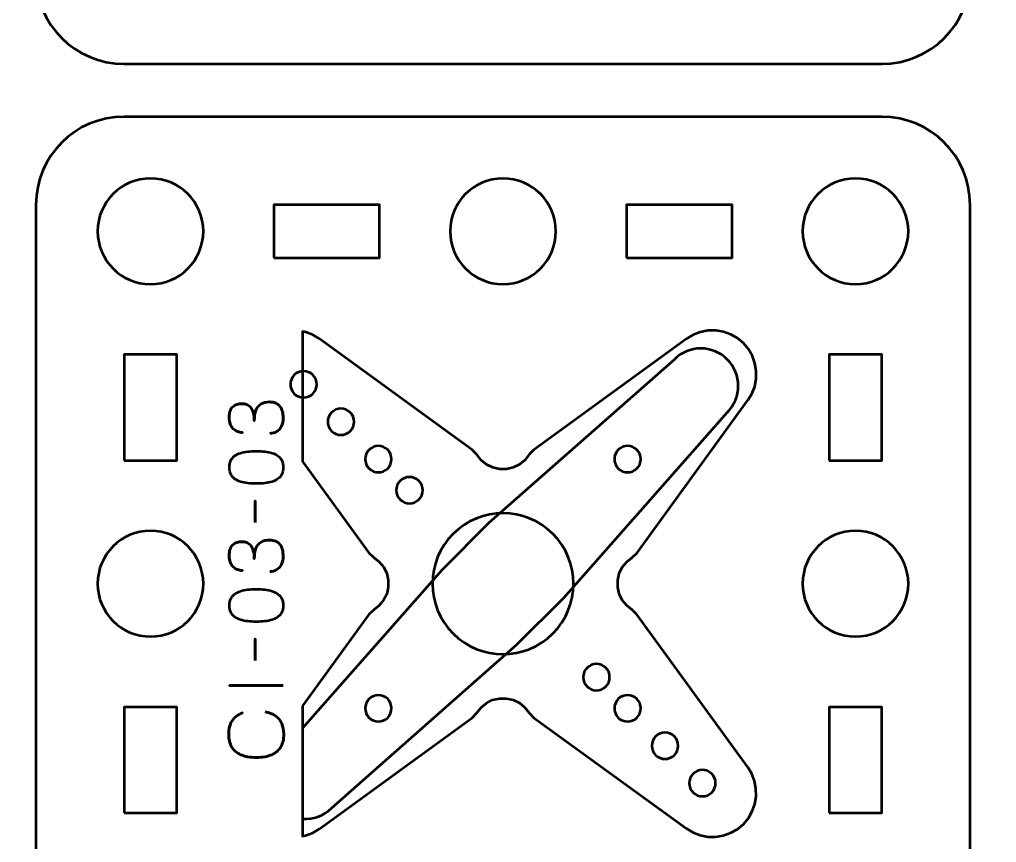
# Model space of a CAD drawing. Header units: centimetres. Extents: x -21 to 0, y -29.7 to 0.
# Drawn here: x -17.24 to -11.7, y -21.52 to -16.85 of the extents above; entities that cross this region are included whole.
import ezdxf

# ---------------------------------------------------------------- set-up
doc = ezdxf.new("R2010")
doc.units = ezdxf.units.CM
doc.header["$MEASUREMENT"] = 0
doc.layers.add('Layer 1', color=7, linetype='Continuous')

msp = doc.modelspace()

# ---------------------------------------------------------------- linework, layer by layer
at = {"layer": 'Layer 1', "color": 22, "lineweight": 53}
msp.add_open_spline([(-21.00001, -29.19995), (-21.00001, -29.19995), (-21.00001, -0.49992), (-21.00001, -0.49992), (-21.00001, -0.49992), (-21.00001, -0.22295), (-20.77692, 0.00004), (-20.49992, 0.00004), (-20.49992, 0.00004), (-20.49992, 0.00004), (-0.50006, 0.00004), (-0.50006, 0.00004), (-0.50006, 0.00004), (-0.22292, 0.00004), (0.00004, -0.22295), (0.00004, -0.49992), (0.00004, -0.49992), (0.00004, -0.49992), (0.00004, -29.19995), (0.00004, -29.19995), (0.00004, -29.19995), (0.00004, -29.47695), (-0.22292, -29.70004), (-0.50006, -29.70004), (-0.50006, -29.70004), (-0.50006, -29.70004), (-20.49992, -29.70004), (-20.49992, -29.70004), (-20.49992, -29.70004), (-20.77692, -29.70004), (-21.00001, -29.47695), (-21.00001, -29.19995)], degree=3, knots=[0, 0, 0, 0, 0.125, 0.125, 0.125, 0.125, 0.25, 0.25, 0.25, 0.25, 0.375, 0.375, 0.375, 0.375, 0.5, 0.5, 0.5, 0.5, 0.625, 0.625, 0.625, 0.625, 0.75, 0.75, 0.75, 0.75, 0.875, 0.875, 0.875, 0.875, 1, 1, 1, 1], dxfattribs=at)
at = {"layer": 'Layer 1', "color": 2, "lineweight": 53}
for points in [[(-17.15001, -16.59994), (-17.15001, -16.59994), (-17.15001, -12.30007), (-17.15001, -12.30007), (-17.15001, -12.30007), (-17.15001, -12.02293), (-16.92692, -11.79997), (-16.64992, -11.79997), (-16.64992, -11.79997), (-16.64992, -11.79997), (-12.35005, -11.79997), (-12.35005, -11.79997), (-12.35005, -11.79997), (-12.07291, -11.79997), (-11.84995, -12.02293), (-11.84995, -12.30007), (-11.84995, -12.30007), (-11.84995, -12.30007), (-11.84995, -16.59994), (-11.84995, -16.59994), (-11.84995, -16.59994), (-11.84995, -16.87694), (-12.07291, -17.10003), (-12.35005, -17.10003), (-12.35005, -17.10003), (-12.35005, -17.10003), (-16.64992, -17.10003), (-16.64992, -17.10003), (-16.64992, -17.10003), (-16.92692, -17.10003), (-17.15001, -16.87694), (-17.15001, -16.59994)], [(-17.15001, -22.19994), (-17.15001, -22.19994), (-17.15001, -17.90007), (-17.15001, -17.90007), (-17.15001, -17.90007), (-17.15001, -17.62293), (-16.92692, -17.39997), (-16.64992, -17.39997), (-16.64992, -17.39997), (-16.64992, -17.39997), (-12.35005, -17.39997), (-12.35005, -17.39997), (-12.35005, -17.39997), (-12.07291, -17.39997), (-11.84995, -17.62293), (-11.84995, -17.90007), (-11.84995, -17.90007), (-11.84995, -17.90007), (-11.84995, -22.19994), (-11.84995, -22.19994), (-11.84995, -22.19994), (-11.84995, -22.47694), (-12.07291, -22.70003), (-12.35005, -22.70003), (-12.35005, -22.70003), (-12.35005, -22.70003), (-16.64992, -22.70003), (-16.64992, -22.70003), (-16.64992, -22.70003), (-16.92692, -22.70003), (-17.15001, -22.47694), (-17.15001, -22.19994)]]:
    msp.add_open_spline(points, degree=3, knots=[0, 0, 0, 0, 0.125, 0.125, 0.125, 0.125, 0.25, 0.25, 0.25, 0.25, 0.375, 0.375, 0.375, 0.375, 0.5, 0.5, 0.5, 0.5, 0.625, 0.625, 0.625, 0.625, 0.75, 0.75, 0.75, 0.75, 0.875, 0.875, 0.875, 0.875, 1, 1, 1, 1], dxfattribs=at)
at = {"layer": 'Layer 1', "lineweight": 53}
for points in [[(-16.49998, -17.75), (-16.33421, -17.75), (-16.19998, -17.88433), (-16.19998, -18.05), (-16.19998, -18.05), (-16.19998, -18.21563), (-16.33421, -18.35), (-16.49998, -18.35), (-16.49998, -18.35), (-16.66565, -18.35), (-16.79999, -18.21563), (-16.79999, -18.05), (-16.79999, -18.05), (-16.79999, -17.88433), (-16.66565, -17.75), (-16.49998, -17.75)], [(-14.49991, -17.75), (-14.33428, -17.75), (-14.19991, -17.88433), (-14.19991, -18.05), (-14.19991, -18.05), (-14.19991, -18.21563), (-14.33428, -18.35), (-14.49991, -18.35), (-14.49991, -18.35), (-14.66568, -18.35), (-14.79991, -18.21563), (-14.79991, -18.05), (-14.79991, -18.05), (-14.79991, -17.88433), (-14.66568, -17.75), (-14.49991, -17.75)], [(-12.49998, -17.75), (-12.33431, -17.75), (-12.19998, -17.88433), (-12.19998, -18.05), (-12.19998, -18.05), (-12.19998, -18.21563), (-12.33431, -18.35), (-12.49998, -18.35), (-12.49998, -18.35), (-12.66561, -18.35), (-12.79998, -18.21563), (-12.79998, -18.05), (-12.79998, -18.05), (-12.79998, -17.88433), (-12.66561, -17.75), (-12.49998, -17.75)], [(-15.79997, -18.20007), (-15.79997, -18.20007), (-15.79997, -17.90007), (-15.79997, -17.90007), (-15.79997, -17.90007), (-15.79997, -17.90007), (-15.19996, -17.90007), (-15.19996, -17.90007), (-15.19996, -17.90007), (-15.19996, -17.90007), (-15.19996, -18.20007), (-15.19996, -18.20007), (-15.19996, -18.20007), (-15.19996, -18.20007), (-15.79997, -18.20007), (-15.79997, -18.20007)], [(-13.8, -18.20007), (-13.8, -18.20007), (-13.8, -17.90007), (-13.8, -17.90007), (-13.8, -17.90007), (-13.8, -17.90007), (-13.2, -17.90007), (-13.2, -17.90007), (-13.2, -17.90007), (-13.2, -17.90007), (-13.2, -18.20007), (-13.2, -18.20007), (-13.2, -18.20007), (-13.2, -18.20007), (-13.8, -18.20007), (-13.8, -18.20007)], [(-16.64992, -19.35002), (-16.64992, -19.35002), (-16.64992, -18.75002), (-16.64992, -18.75002), (-16.64992, -18.75002), (-16.64992, -18.75002), (-16.34991, -18.75002), (-16.34991, -18.75002), (-16.34991, -18.75002), (-16.34991, -18.75002), (-16.34991, -19.35002), (-16.34991, -19.35002), (-16.34991, -19.35002), (-16.34991, -19.35002), (-16.64992, -19.35002), (-16.64992, -19.35002)], [(-12.65005, -19.35002), (-12.65005, -19.35002), (-12.65005, -18.75002), (-12.65005, -18.75002), (-12.65005, -18.75002), (-12.65005, -18.75002), (-12.35005, -18.75002), (-12.35005, -18.75002), (-12.35005, -18.75002), (-12.35005, -18.75002), (-12.35005, -19.35002), (-12.35005, -19.35002), (-12.35005, -19.35002), (-12.35005, -19.35002), (-12.65005, -19.35002), (-12.65005, -19.35002)], [(-16.49998, -19.74993), (-16.33421, -19.74993), (-16.19998, -19.8843), (-16.19998, -20.04993), (-16.19998, -20.04993), (-16.19998, -20.2157), (-16.33421, -20.34993), (-16.49998, -20.34993), (-16.49998, -20.34993), (-16.66565, -20.34993), (-16.79999, -20.2157), (-16.79999, -20.04993), (-16.79999, -20.04993), (-16.79999, -19.8843), (-16.66565, -19.74993), (-16.49998, -19.74993)], [(-12.49998, -19.74993), (-12.33431, -19.74993), (-12.19998, -19.8843), (-12.19998, -20.04993), (-12.19998, -20.04993), (-12.19998, -20.2157), (-12.33431, -20.34993), (-12.49998, -20.34993), (-12.49998, -20.34993), (-12.66561, -20.34993), (-12.79998, -20.2157), (-12.79998, -20.04993), (-12.79998, -20.04993), (-12.79998, -19.8843), (-12.66561, -19.74993), (-12.49998, -19.74993)], [(-16.64992, -21.34999), (-16.64992, -21.34999), (-16.64992, -20.74998), (-16.64992, -20.74998), (-16.64992, -20.74998), (-16.64992, -20.74998), (-16.34991, -20.74998), (-16.34991, -20.74998), (-16.34991, -20.74998), (-16.34991, -20.74998), (-16.34991, -21.34999), (-16.34991, -21.34999), (-16.34991, -21.34999), (-16.34991, -21.34999), (-16.64992, -21.34999), (-16.64992, -21.34999)], [(-12.65005, -21.34999), (-12.65005, -21.34999), (-12.65005, -20.74998), (-12.65005, -20.74998), (-12.65005, -20.74998), (-12.65005, -20.74998), (-12.35005, -20.74998), (-12.35005, -20.74998), (-12.35005, -20.74998), (-12.35005, -20.74998), (-12.35005, -21.34999), (-12.35005, -21.34999), (-12.35005, -21.34999), (-12.35005, -21.34999), (-12.65005, -21.34999), (-12.65005, -21.34999)]]:
    msp.add_open_spline(points, degree=3, knots=[0, 0, 0, 0, 0.25, 0.25, 0.25, 0.25, 0.5, 0.5, 0.5, 0.5, 0.75, 0.75, 0.75, 0.75, 1, 1, 1, 1], dxfattribs=at)
at = {"layer": 'Layer 1', "color": 30, "lineweight": 53}
for points, knots in [([(-15.63747, -20.74367), (-15.63747, -20.74367), (-15.26061, -20.22531), (-15.26061, -20.22531), (-15.26061, -20.22531), (-15.26061, -20.22531), (-15.2326, -20.19844), (-15.2326, -20.19844), (-15.2326, -20.19844), (-15.2326, -20.19844), (-15.20179, -20.17434), (-15.20179, -20.17434), (-15.20179, -20.17434), (-15.20179, -20.17434), (-15.17715, -20.1441), (-15.17715, -20.1441), (-15.17715, -20.1441), (-15.17715, -20.1441), (-15.15978, -20.10882), (-15.15978, -20.10882), (-15.15978, -20.10882), (-15.15978, -20.10882), (-15.15082, -20.0696), (-15.15082, -20.0696), (-15.15082, -20.0696), (-15.15082, -20.0696), (-15.15084, -20.03039), (-15.15084, -20.03039), (-15.15084, -20.03039), (-15.15084, -20.03039), (-15.15979, -19.99231), (-15.15979, -19.99231), (-15.15979, -19.99231), (-15.15979, -19.99231), (-15.1766, -19.95645), (-15.1766, -19.95645), (-15.1766, -19.95645), (-15.1766, -19.95645), (-15.2018, -19.92565), (-15.2018, -19.92565), (-15.2018, -19.92565), (-15.2018, -19.92565), (-15.2326, -19.90158), (-15.2326, -19.90158), (-15.2326, -19.90158), (-15.2326, -19.90158), (-15.26117, -19.87525), (-15.26117, -19.87525), (-15.26117, -19.87525), (-15.26117, -19.87525), (-15.63747, -19.35674), (-15.63747, -19.35674), (-15.63747, -19.35674), (-15.63747, -19.35674), (-15.63747, -18.61897), (-15.63747, -18.61897), (-15.63747, -18.61897), (-15.63747, -18.61897), (-15.61908, -18.62227), (-15.61908, -18.62227), (-15.61908, -18.62227), (-15.61908, -18.62227), (-15.5782, -18.63738), (-15.5782, -18.63738), (-15.5782, -18.63738), (-15.5782, -18.63738), (-15.54066, -18.66036), (-15.54066, -18.66036), (-15.54066, -18.66036), (-15.54066, -18.66036), (-14.67529, -19.28937), (-14.67529, -19.28937), (-14.67529, -19.28937), (-14.67529, -19.28937), (-14.64839, -19.31737), (-14.64839, -19.31737), (-14.64839, -19.31737), (-14.64839, -19.31737), (-14.62432, -19.34817), (-14.62432, -19.34817), (-14.62432, -19.34817), (-14.62432, -19.34817), (-14.59352, -19.37337), (-14.59352, -19.37337), (-14.59352, -19.37337), (-14.59352, -19.37337), (-14.55766, -19.39018), (-14.55766, -19.39018), (-14.55766, -19.39018), (-14.55766, -19.39018), (-14.51959, -19.39914), (-14.51959, -19.39914), (-14.51959, -19.39914), (-14.51959, -19.39914), (-14.48036, -19.39915), (-14.48036, -19.39915), (-14.48036, -19.39915), (-14.48036, -19.39915), (-14.44171, -19.39075), (-14.44171, -19.39075), (-14.44171, -19.39075), (-14.44171, -19.39075), (-14.40642, -19.37338), (-14.40642, -19.37338), (-14.40642, -19.37338), (-14.40642, -19.37338), (-14.37563, -19.34818), (-14.37563, -19.34818), (-14.37563, -19.34818), (-14.37563, -19.34818), (-14.35154, -19.31737), (-14.35154, -19.31737), (-14.35154, -19.31737), (-14.35154, -19.31737), (-14.32466, -19.28937), (-14.32466, -19.28937), (-14.32466, -19.28937), (-14.32466, -19.28937), (-13.45928, -18.66036), (-13.45928, -18.66036), (-13.45928, -18.66036), (-13.45928, -18.66036), (-13.42176, -18.6374), (-13.42176, -18.6374), (-13.42176, -18.6374), (-13.42176, -18.6374), (-13.38032, -18.6217), (-13.38032, -18.6217), (-13.38032, -18.6217), (-13.38032, -18.6217), (-13.33662, -18.61388), (-13.33662, -18.61388), (-13.33662, -18.61388), (-13.33662, -18.61388), (-13.29238, -18.61331), (-13.29238, -18.61331), (-13.29238, -18.61331), (-13.29238, -18.61331), (-13.24924, -18.62059), (-13.24924, -18.62059), (-13.24924, -18.62059), (-13.24924, -18.62059), (-13.20779, -18.63516), (-13.20779, -18.63516), (-13.20779, -18.63516), (-13.20779, -18.63516), (-13.16915, -18.657), (-13.16915, -18.657), (-13.16915, -18.657), (-13.16915, -18.657), (-13.13555, -18.685), (-13.13555, -18.685), (-13.13555, -18.685), (-13.13555, -18.685), (-13.10698, -18.71917), (-13.10698, -18.71917), (-13.10698, -18.71917), (-13.10698, -18.71917), (-13.08512, -18.75783), (-13.08512, -18.75783), (-13.08512, -18.75783), (-13.08512, -18.75783), (-13.07056, -18.79927), (-13.07056, -18.79927), (-13.07056, -18.79927), (-13.07056, -18.79927), (-13.06329, -18.84241), (-13.06329, -18.84241), (-13.06329, -18.84241), (-13.06329, -18.84241), (-13.06385, -18.88665), (-13.06385, -18.88665), (-13.06385, -18.88665), (-13.06385, -18.88665), (-13.07168, -18.93034), (-13.07168, -18.93034), (-13.07168, -18.93034), (-13.07168, -18.93034), (-13.08736, -18.97179), (-13.08736, -18.97179), (-13.08736, -18.97179), (-13.08736, -18.97179), (-13.11033, -19.00931), (-13.11033, -19.00931), (-13.11033, -19.00931), (-13.11033, -19.00931), (-13.73934, -19.87469), (-13.73934, -19.87469), (-13.73934, -19.87469), (-13.73934, -19.87469), (-13.76734, -19.90157), (-13.76734, -19.90157), (-13.76734, -19.90157), (-13.76734, -19.90157), (-13.79816, -19.92566), (-13.79816, -19.92566), (-13.79816, -19.92566), (-13.79816, -19.92566), (-13.82334, -19.95646), (-13.82334, -19.95646), (-13.82334, -19.95646), (-13.82334, -19.95646), (-13.84072, -19.99175), (-13.84072, -19.99175), (-13.84072, -19.99175), (-13.84072, -19.99175), (-13.84912, -20.0304), (-13.84912, -20.0304), (-13.84912, -20.0304), (-13.84912, -20.0304), (-13.84912, -20.06962), (-13.84912, -20.06962), (-13.84912, -20.06962), (-13.84912, -20.06962), (-13.84014, -20.10769), (-13.84014, -20.10769), (-13.84014, -20.10769), (-13.84014, -20.10769), (-13.82335, -20.14354), (-13.82335, -20.14354), (-13.82335, -20.14354), (-13.82335, -20.14354), (-13.79814, -20.17434), (-13.79814, -20.17434), (-13.79814, -20.17434), (-13.79814, -20.17434), (-13.76734, -20.19843), (-13.76734, -20.19843), (-13.76734, -20.19843), (-13.76734, -20.19843), (-13.7399, -20.22475), (-13.7399, -20.22475), (-13.7399, -20.22475), (-13.7399, -20.22475), (-13.11034, -21.09068), (-13.11034, -21.09068), (-13.11034, -21.09068), (-13.11034, -21.09068), (-13.08737, -21.12822), (-13.08737, -21.12822), (-13.08737, -21.12822), (-13.08737, -21.12822), (-13.07225, -21.16911), (-13.07225, -21.16911), (-13.07225, -21.16911), (-13.07225, -21.16911), (-13.06441, -21.21279), (-13.06441, -21.21279), (-13.06441, -21.21279), (-13.06441, -21.21279), (-13.06384, -21.25704), (-13.06384, -21.25704), (-13.06384, -21.25704), (-13.06384, -21.25704), (-13.07112, -21.30017), (-13.07112, -21.30017), (-13.07112, -21.30017), (-13.07112, -21.30017), (-13.0857, -21.34162), (-13.0857, -21.34162), (-13.0857, -21.34162), (-13.0857, -21.34162), (-13.10753, -21.38027), (-13.10753, -21.38027), (-13.10753, -21.38027), (-13.10753, -21.38027), (-13.13609, -21.41444), (-13.13609, -21.41444), (-13.13609, -21.41444), (-13.13609, -21.41444), (-13.16971, -21.44244), (-13.16971, -21.44244), (-13.16971, -21.44244), (-13.16971, -21.44244), (-13.20836, -21.46428), (-13.20836, -21.46428), (-13.20836, -21.46428), (-13.20836, -21.46428), (-13.2498, -21.47885), (-13.2498, -21.47885), (-13.2498, -21.47885), (-13.2498, -21.47885), (-13.29349, -21.48669), (-13.29349, -21.48669), (-13.29349, -21.48669), (-13.29349, -21.48669), (-13.33774, -21.48612), (-13.33774, -21.48612), (-13.33774, -21.48612), (-13.33774, -21.48612), (-13.38086, -21.47773), (-13.38086, -21.47773), (-13.38086, -21.47773), (-13.38086, -21.47773), (-13.42176, -21.4626), (-13.42176, -21.4626), (-13.42176, -21.4626), (-13.42176, -21.4626), (-13.45929, -21.43963), (-13.45929, -21.43963), (-13.45929, -21.43963), (-13.45929, -21.43963), (-14.32578, -20.81063), (-14.32578, -20.81063), (-14.32578, -20.81063), (-14.32578, -20.81063), (-14.35154, -20.78263), (-14.35154, -20.78263), (-14.35154, -20.78263), (-14.35154, -20.78263), (-14.37562, -20.75182), (-14.37562, -20.75182), (-14.37562, -20.75182), (-14.37562, -20.75182), (-14.40643, -20.72662), (-14.40643, -20.72662), (-14.40643, -20.72662), (-14.40643, -20.72662), (-14.44227, -20.70982), (-14.44227, -20.70982), (-14.44227, -20.70982), (-14.44227, -20.70982), (-14.48036, -20.70086), (-14.48036, -20.70086), (-14.48036, -20.70086), (-14.48036, -20.70086), (-14.51957, -20.70085), (-14.51957, -20.70085), (-14.51957, -20.70085), (-14.51957, -20.70085), (-14.55878, -20.70982), (-14.55878, -20.70982), (-14.55878, -20.70982), (-14.55878, -20.70982), (-14.59407, -20.72718), (-14.59407, -20.72718), (-14.59407, -20.72718), (-14.59407, -20.72718), (-14.62432, -20.75182), (-14.62432, -20.75182), (-14.62432, -20.75182), (-14.62432, -20.75182), (-14.6484, -20.78263), (-14.6484, -20.78263), (-14.6484, -20.78263), (-14.6484, -20.78263), (-14.67529, -20.81063), (-14.67529, -20.81063), (-14.67529, -20.81063), (-14.67529, -20.81063), (-15.54123, -21.44021), (-15.54123, -21.44021), (-15.54123, -21.44021), (-15.54123, -21.44021), (-15.57875, -21.46317), (-15.57875, -21.46317), (-15.57875, -21.46317), (-15.57875, -21.46317), (-15.6202, -21.47886), (-15.6202, -21.47886), (-15.6202, -21.47886), (-15.6202, -21.47886), (-15.63747, -21.48195), (-15.63747, -21.48195), (-15.63747, -21.48195), (-15.63747, -21.48195), (-15.63747, -20.74367), (-15.63747, -20.74367)], [0, 0, 0, 0, 0.0108696, 0.0108696, 0.0108696, 0.0108696, 0.0217391, 0.0217391, 0.0217391, 0.0217391, 0.0326087, 0.0326087, 0.0326087, 0.0326087, 0.0434783, 0.0434783, 0.0434783, 0.0434783, 0.0543478, 0.0543478, 0.0543478, 0.0543478, 0.0652174, 0.0652174, 0.0652174, 0.0652174, 0.076087, 0.076087, 0.076087, 0.076087, 0.0869565, 0.0869565, 0.0869565, 0.0869565, 0.0978261, 0.0978261, 0.0978261, 0.0978261, 0.1086957, 0.1086957, 0.1086957, 0.1086957, 0.1195652, 0.1195652, 0.1195652, 0.1195652, 0.1304348, 0.1304348, 0.1304348, 0.1304348, 0.1413043, 0.1413043, 0.1413043, 0.1413043, 0.1521739, 0.1521739, 0.1521739, 0.1521739, 0.1630435, 0.1630435, 0.1630435, 0.1630435, 0.173913, 0.173913, 0.173913, 0.173913, 0.1847826, 0.1847826, 0.1847826, 0.1847826, 0.1956522, 0.1956522, 0.1956522, 0.1956522, 0.2065217, 0.2065217, 0.2065217, 0.2065217, 0.2173913, 0.2173913, 0.2173913, 0.2173913, 0.2282609, 0.2282609, 0.2282609, 0.2282609, 0.2391304, 0.2391304, 0.2391304, 0.2391304, 0.25, 0.25, 0.25, 0.25, 0.2608696, 0.2608696, 0.2608696, 0.2608696, 0.2717391, 0.2717391, 0.2717391, 0.2717391, 0.2826087, 0.2826087, 0.2826087, 0.2826087, 0.2934783, 0.2934783, 0.2934783, 0.2934783, 0.3043478, 0.3043478, 0.3043478, 0.3043478, 0.3152174, 0.3152174, 0.3152174, 0.3152174, 0.326087, 0.326087, 0.326087, 0.326087, 0.3369565, 0.3369565, 0.3369565, 0.3369565, 0.3478261, 0.3478261, 0.3478261, 0.3478261, 0.3586957, 0.3586957, 0.3586957, 0.3586957, 0.3695652, 0.3695652, 0.3695652, 0.3695652, 0.3804348, 0.3804348, 0.3804348, 0.3804348, 0.3913043, 0.3913043, 0.3913043, 0.3913043, 0.4021739, 0.4021739, 0.4021739, 0.4021739, 0.4130435, 0.4130435, 0.4130435, 0.4130435, 0.423913, 0.423913, 0.423913, 0.423913, 0.4347826, 0.4347826, 0.4347826, 0.4347826, 0.4456522, 0.4456522, 0.4456522, 0.4456522, 0.4565217, 0.4565217, 0.4565217, 0.4565217, 0.4673913, 0.4673913, 0.4673913, 0.4673913, 0.4782609, 0.4782609, 0.4782609, 0.4782609, 0.4891304, 0.4891304, 0.4891304, 0.4891304, 0.5, 0.5, 0.5, 0.5, 0.5108696, 0.5108696, 0.5108696, 0.5108696, 0.5217391, 0.5217391, 0.5217391, 0.5217391, 0.5326087, 0.5326087, 0.5326087, 0.5326087, 0.5434783, 0.5434783, 0.5434783, 0.5434783, 0.5543478, 0.5543478, 0.5543478, 0.5543478, 0.5652174, 0.5652174, 0.5652174, 0.5652174, 0.576087, 0.576087, 0.576087, 0.576087, 0.5869565, 0.5869565, 0.5869565, 0.5869565, 0.5978261, 0.5978261, 0.5978261, 0.5978261, 0.6086957, 0.6086957, 0.6086957, 0.6086957, 0.6195652, 0.6195652, 0.6195652, 0.6195652, 0.6304348, 0.6304348, 0.6304348, 0.6304348, 0.6413043, 0.6413043, 0.6413043, 0.6413043, 0.6521739, 0.6521739, 0.6521739, 0.6521739, 0.6630435, 0.6630435, 0.6630435, 0.6630435, 0.673913, 0.673913, 0.673913, 0.673913, 0.6847826, 0.6847826, 0.6847826, 0.6847826, 0.6956522, 0.6956522, 0.6956522, 0.6956522, 0.7065217, 0.7065217, 0.7065217, 0.7065217, 0.7173913, 0.7173913, 0.7173913, 0.7173913, 0.7282609, 0.7282609, 0.7282609, 0.7282609, 0.7391304, 0.7391304, 0.7391304, 0.7391304, 0.75, 0.75, 0.75, 0.75, 0.7608696, 0.7608696, 0.7608696, 0.7608696, 0.7717391, 0.7717391, 0.7717391, 0.7717391, 0.7826087, 0.7826087, 0.7826087, 0.7826087, 0.7934783, 0.7934783, 0.7934783, 0.7934783, 0.8043478, 0.8043478, 0.8043478, 0.8043478, 0.8152174, 0.8152174, 0.8152174, 0.8152174, 0.826087, 0.826087, 0.826087, 0.826087, 0.8369565, 0.8369565, 0.8369565, 0.8369565, 0.8478261, 0.8478261, 0.8478261, 0.8478261, 0.8586957, 0.8586957, 0.8586957, 0.8586957, 0.8695652, 0.8695652, 0.8695652, 0.8695652, 0.8804348, 0.8804348, 0.8804348, 0.8804348, 0.8913043, 0.8913043, 0.8913043, 0.8913043, 0.9021739, 0.9021739, 0.9021739, 0.9021739, 0.9130435, 0.9130435, 0.9130435, 0.9130435, 0.923913, 0.923913, 0.923913, 0.923913, 0.9347826, 0.9347826, 0.9347826, 0.9347826, 0.9456522, 0.9456522, 0.9456522, 0.9456522, 0.9565217, 0.9565217, 0.9565217, 0.9565217, 0.9673913, 0.9673913, 0.9673913, 0.9673913, 0.9782609, 0.9782609, 0.9782609, 0.9782609, 0.9891304, 0.9891304, 0.9891304, 0.9891304, 1, 1, 1, 1]), ([(-14.15527, -20.12955), (-14.15527, -20.12955), (-14.42043, -20.39471), (-14.42043, -20.39471), (-14.42043, -20.39471), (-14.42043, -20.39471), (-15.47225, -21.32279), (-15.47225, -21.32279), (-15.47225, -21.32279), (-15.51742, -21.36796), (-15.57816, -21.38847), (-15.63747, -21.38433), (-15.63747, -21.38433), (-15.63747, -21.38433), (-15.63747, -20.86893), (-15.63747, -20.86893), (-15.63747, -20.86893), (-15.63747, -20.86893), (-14.84469, -19.97045), (-14.84469, -19.97045), (-14.84469, -19.97045), (-14.84469, -19.97045), (-14.57953, -19.70529), (-14.57953, -19.70529), (-14.57953, -19.70529), (-14.57953, -19.70529), (-13.52771, -18.77721), (-13.52771, -18.77721), (-13.52771, -18.77721), (-13.44495, -18.69445), (-13.30995, -18.69445), (-13.22719, -18.77721), (-13.22719, -18.77721), (-13.14443, -18.85997), (-13.14443, -18.99497), (-13.22719, -19.07773), (-13.22719, -19.07773), (-13.22719, -19.07773), (-14.15527, -20.12955), (-14.15527, -20.12955)], [0, 0, 0, 0, 0.1, 0.1, 0.1, 0.1, 0.2, 0.2, 0.2, 0.2, 0.3, 0.3, 0.3, 0.3, 0.4, 0.4, 0.4, 0.4, 0.5, 0.5, 0.5, 0.5, 0.6, 0.6, 0.6, 0.6, 0.7, 0.7, 0.7, 0.7, 0.8, 0.8, 0.8, 0.8, 0.9, 0.9, 0.9, 0.9, 1, 1, 1, 1]), ([(-15.82378, -19.19724), (-15.80854, -19.19717), (-15.79528, -19.19364), (-15.78378, -19.18666), (-15.78378, -19.18666), (-15.77235, -19.17967), (-15.76339, -19.16972), (-15.75697, -19.15674), (-15.75697, -19.15674), (-15.75055, -19.14376), (-15.7473, -19.12817), (-15.74716, -19.11003), (-15.74716, -19.11003), (-15.74716, -19.09642), (-15.74857, -19.08407), (-15.75153, -19.07285), (-15.75153, -19.07285), (-15.7545, -19.0617), (-15.75908, -19.05211), (-15.76536, -19.04399), (-15.76536, -19.04399), (-15.77164, -19.03588), (-15.77976, -19.02967), (-15.78963, -19.02523), (-15.78963, -19.02523), (-15.79958, -19.02085), (-15.81151, -19.01867), (-15.82548, -19.0186), (-15.82548, -19.0186), (-15.8441, -19.01852), (-15.85984, -19.02233), (-15.87261, -19.02988), (-15.87261, -19.02988), (-15.88538, -19.03743), (-15.89497, -19.04915), (-15.90153, -19.06488), (-15.90153, -19.06488), (-15.9081, -19.08061), (-15.91141, -19.10079), (-15.91141, -19.12527), (-15.91141, -19.12527), (-15.91134, -19.107), (-15.91303, -19.09169), (-15.91649, -19.0792), (-15.91649, -19.0792), (-15.91995, -19.06678), (-15.92482, -19.05684), (-15.93117, -19.04936), (-15.93117, -19.04936), (-15.93745, -19.04188), (-15.94493, -19.03645), (-15.95353, -19.0332), (-15.95353, -19.0332), (-15.96207, -19.02988), (-15.97145, -19.02826), (-15.98168, -19.02833), (-15.98168, -19.02833), (-15.99192, -19.02826), (-16.00137, -19.02967), (-16.01012, -19.03249), (-16.01012, -19.03249), (-16.01887, -19.03525), (-16.02656, -19.03976), (-16.03312, -19.0459), (-16.03312, -19.0459), (-16.03968, -19.05204), (-16.04483, -19.06015), (-16.0485, -19.0701), (-16.0485, -19.0701), (-16.05217, -19.08012), (-16.054, -19.09233), (-16.05407, -19.10665), (-16.05407, -19.10665), (-16.054, -19.1209), (-16.05189, -19.13339), (-16.04779, -19.14397), (-16.04779, -19.14397), (-16.0437, -19.15463), (-16.03813, -19.16337), (-16.031, -19.17043), (-16.031, -19.17043), (-16.02388, -19.17741), (-16.01576, -19.18264), (-16.00659, -19.18609), (-16.00659, -19.18609), (-15.99742, -19.18962), (-15.98768, -19.19131), (-15.97745, -19.19131), (-15.97745, -19.19131), (-15.98768, -19.19131), (-15.99742, -19.18962), (-16.00659, -19.18609), (-16.00659, -19.18609), (-16.01576, -19.18264), (-16.02388, -19.17741), (-16.031, -19.17043), (-16.031, -19.17043), (-16.03813, -19.16337), (-16.0437, -19.15463), (-16.04779, -19.14397), (-16.04779, -19.14397), (-16.05189, -19.13339), (-16.054, -19.1209), (-16.05407, -19.10665), (-16.05407, -19.10665), (-16.054, -19.09233), (-16.05217, -19.08012), (-16.0485, -19.0701), (-16.0485, -19.0701), (-16.04483, -19.06015), (-16.03968, -19.05204), (-16.03312, -19.0459), (-16.03312, -19.0459), (-16.02656, -19.03976), (-16.01887, -19.03525), (-16.01012, -19.03249), (-16.01012, -19.03249), (-16.00137, -19.02967), (-15.99192, -19.02826), (-15.98168, -19.02833), (-15.98168, -19.02833), (-15.97145, -19.02826), (-15.96207, -19.02988), (-15.95353, -19.0332), (-15.95353, -19.0332), (-15.94493, -19.03645), (-15.93745, -19.04188), (-15.93117, -19.04936), (-15.93117, -19.04936), (-15.92482, -19.05684), (-15.91995, -19.06678), (-15.91649, -19.0792), (-15.91649, -19.0792), (-15.91303, -19.09169), (-15.91134, -19.107), (-15.91141, -19.12527), (-15.91141, -19.12527), (-15.91141, -19.10079), (-15.9081, -19.08061), (-15.90153, -19.06488), (-15.90153, -19.06488), (-15.89497, -19.04915), (-15.88538, -19.03743), (-15.87261, -19.02988), (-15.87261, -19.02988), (-15.85984, -19.02233), (-15.8441, -19.01852), (-15.82548, -19.0186), (-15.82548, -19.0186), (-15.81151, -19.01867), (-15.79958, -19.02085), (-15.78963, -19.02523), (-15.78963, -19.02523), (-15.77976, -19.02967), (-15.77164, -19.03588), (-15.76536, -19.04399), (-15.76536, -19.04399), (-15.75908, -19.05211), (-15.7545, -19.0617), (-15.75153, -19.07285), (-15.75153, -19.07285), (-15.74857, -19.08407), (-15.74716, -19.09642), (-15.74716, -19.11003), (-15.74716, -19.11003), (-15.7473, -19.12817), (-15.75055, -19.14376), (-15.75697, -19.15674), (-15.75697, -19.15674), (-15.76339, -19.16972), (-15.77235, -19.17967), (-15.78378, -19.18666), (-15.78378, -19.18666), (-15.79528, -19.19364), (-15.80854, -19.19717), (-15.82378, -19.19724)], [0, 0, 0, 0, 0.0227273, 0.0227273, 0.0227273, 0.0227273, 0.0454545, 0.0454545, 0.0454545, 0.0454545, 0.0681818, 0.0681818, 0.0681818, 0.0681818, 0.0909091, 0.0909091, 0.0909091, 0.0909091, 0.1136364, 0.1136364, 0.1136364, 0.1136364, 0.1363636, 0.1363636, 0.1363636, 0.1363636, 0.1590909, 0.1590909, 0.1590909, 0.1590909, 0.1818182, 0.1818182, 0.1818182, 0.1818182, 0.2045455, 0.2045455, 0.2045455, 0.2045455, 0.2272727, 0.2272727, 0.2272727, 0.2272727, 0.25, 0.25, 0.25, 0.25, 0.2727273, 0.2727273, 0.2727273, 0.2727273, 0.2954545, 0.2954545, 0.2954545, 0.2954545, 0.3181818, 0.3181818, 0.3181818, 0.3181818, 0.3409091, 0.3409091, 0.3409091, 0.3409091, 0.3636364, 0.3636364, 0.3636364, 0.3636364, 0.3863636, 0.3863636, 0.3863636, 0.3863636, 0.4090909, 0.4090909, 0.4090909, 0.4090909, 0.4318182, 0.4318182, 0.4318182, 0.4318182, 0.4545455, 0.4545455, 0.4545455, 0.4545455, 0.4772727, 0.4772727, 0.4772727, 0.4772727, 0.5, 0.5, 0.5, 0.5, 0.5227273, 0.5227273, 0.5227273, 0.5227273, 0.5454545, 0.5454545, 0.5454545, 0.5454545, 0.5681818, 0.5681818, 0.5681818, 0.5681818, 0.5909091, 0.5909091, 0.5909091, 0.5909091, 0.6136364, 0.6136364, 0.6136364, 0.6136364, 0.6363636, 0.6363636, 0.6363636, 0.6363636, 0.6590909, 0.6590909, 0.6590909, 0.6590909, 0.6818182, 0.6818182, 0.6818182, 0.6818182, 0.7045455, 0.7045455, 0.7045455, 0.7045455, 0.7272727, 0.7272727, 0.7272727, 0.7272727, 0.75, 0.75, 0.75, 0.75, 0.7727273, 0.7727273, 0.7727273, 0.7727273, 0.7954545, 0.7954545, 0.7954545, 0.7954545, 0.8181818, 0.8181818, 0.8181818, 0.8181818, 0.8409091, 0.8409091, 0.8409091, 0.8409091, 0.8636364, 0.8636364, 0.8636364, 0.8636364, 0.8863636, 0.8863636, 0.8863636, 0.8863636, 0.9090909, 0.9090909, 0.9090909, 0.9090909, 0.9318182, 0.9318182, 0.9318182, 0.9318182, 0.9545455, 0.9545455, 0.9545455, 0.9545455, 0.9772727, 0.9772727, 0.9772727, 0.9772727, 1, 1, 1, 1]), ([(-15.74716, -19.38985), (-15.74723, -19.37504), (-15.74984, -19.36227), (-15.75492, -19.35161), (-15.75492, -19.35161), (-15.76, -19.34103), (-15.76727, -19.33221), (-15.77651, -19.32516), (-15.77651, -19.32516), (-15.78582, -19.31817), (-15.79683, -19.31267), (-15.80953, -19.30858), (-15.80953, -19.30858), (-15.82223, -19.30455), (-15.83613, -19.30166), (-15.85137, -19.30004), (-15.85137, -19.30004), (-15.86661, -19.29834), (-15.88263, -19.2975), (-15.89956, -19.29757), (-15.89956, -19.29757), (-15.91642, -19.2975), (-15.93244, -19.29834), (-15.94761, -19.30004), (-15.94761, -19.30004), (-15.96278, -19.30166), (-15.97675, -19.30455), (-15.98945, -19.30858), (-15.98945, -19.30858), (-16.00208, -19.31267), (-16.01308, -19.31817), (-16.02247, -19.32516), (-16.02247, -19.32516), (-16.03178, -19.33221), (-16.03905, -19.34103), (-16.04413, -19.35161), (-16.04413, -19.35161), (-16.04928, -19.36227), (-16.05189, -19.37504), (-16.05196, -19.38985), (-16.05196, -19.38985), (-16.05189, -19.40467), (-16.04928, -19.41744), (-16.04413, -19.4281), (-16.04413, -19.4281), (-16.03905, -19.43868), (-16.03178, -19.4475), (-16.02247, -19.45455), (-16.02247, -19.45455), (-16.01308, -19.46154), (-16.00208, -19.46704), (-15.98945, -19.47113), (-15.98945, -19.47113), (-15.97675, -19.47516), (-15.96278, -19.47805), (-15.94761, -19.47967), (-15.94761, -19.47967), (-15.93244, -19.48136), (-15.91642, -19.48221), (-15.89956, -19.48214), (-15.89956, -19.48214), (-15.88263, -19.48221), (-15.86661, -19.48136), (-15.85137, -19.47967), (-15.85137, -19.47967), (-15.83613, -19.47805), (-15.82223, -19.47516), (-15.80953, -19.47113), (-15.80953, -19.47113), (-15.79683, -19.46704), (-15.78582, -19.46154), (-15.77651, -19.45455), (-15.77651, -19.45455), (-15.76727, -19.4475), (-15.76, -19.43868), (-15.75492, -19.4281), (-15.75492, -19.4281), (-15.74984, -19.41744), (-15.74723, -19.40467), (-15.74716, -19.38985)], [0, 0, 0, 0, 0.05, 0.05, 0.05, 0.05, 0.1, 0.1, 0.1, 0.1, 0.15, 0.15, 0.15, 0.15, 0.2, 0.2, 0.2, 0.2, 0.25, 0.25, 0.25, 0.25, 0.3, 0.3, 0.3, 0.3, 0.35, 0.35, 0.35, 0.35, 0.4, 0.4, 0.4, 0.4, 0.45, 0.45, 0.45, 0.45, 0.5, 0.5, 0.5, 0.5, 0.55, 0.55, 0.55, 0.55, 0.6, 0.6, 0.6, 0.6, 0.65, 0.65, 0.65, 0.65, 0.7, 0.7, 0.7, 0.7, 0.75, 0.75, 0.75, 0.75, 0.8, 0.8, 0.8, 0.8, 0.85, 0.85, 0.85, 0.85, 0.9, 0.9, 0.9, 0.9, 0.95, 0.95, 0.95, 0.95, 1, 1, 1, 1]), ([(-15.74716, -19.38985), (-15.74723, -19.37504), (-15.74984, -19.36227), (-15.75492, -19.35161), (-15.75492, -19.35161), (-15.76, -19.34103), (-15.76727, -19.33221), (-15.77651, -19.32516), (-15.77651, -19.32516), (-15.78582, -19.31817), (-15.79683, -19.31267), (-15.80953, -19.30858), (-15.80953, -19.30858), (-15.82223, -19.30455), (-15.83613, -19.30166), (-15.85137, -19.30004), (-15.85137, -19.30004), (-15.86661, -19.29834), (-15.88263, -19.2975), (-15.89956, -19.29757), (-15.89956, -19.29757), (-15.91642, -19.2975), (-15.93244, -19.29834), (-15.94761, -19.30004), (-15.94761, -19.30004), (-15.96278, -19.30166), (-15.97675, -19.30455), (-15.98945, -19.30858), (-15.98945, -19.30858), (-16.00208, -19.31267), (-16.01308, -19.31817), (-16.02247, -19.32516), (-16.02247, -19.32516), (-16.03178, -19.33221), (-16.03905, -19.34103), (-16.04413, -19.35161), (-16.04413, -19.35161), (-16.04928, -19.36227), (-16.05189, -19.37504), (-16.05196, -19.38985), (-16.05196, -19.38985), (-16.05189, -19.40467), (-16.04928, -19.41744), (-16.04413, -19.4281), (-16.04413, -19.4281), (-16.03905, -19.43868), (-16.03178, -19.4475), (-16.02247, -19.45455), (-16.02247, -19.45455), (-16.01308, -19.46154), (-16.00208, -19.46704), (-15.98945, -19.47113), (-15.98945, -19.47113), (-15.97675, -19.47516), (-15.96278, -19.47805), (-15.94761, -19.47967), (-15.94761, -19.47967), (-15.93244, -19.48136), (-15.91642, -19.48221), (-15.89956, -19.48214), (-15.89956, -19.48214), (-15.88263, -19.48221), (-15.86661, -19.48136), (-15.85137, -19.47967), (-15.85137, -19.47967), (-15.83613, -19.47805), (-15.82223, -19.47516), (-15.80953, -19.47113), (-15.80953, -19.47113), (-15.79683, -19.46704), (-15.78582, -19.46154), (-15.77651, -19.45455), (-15.77651, -19.45455), (-15.76727, -19.4475), (-15.76, -19.43868), (-15.75492, -19.4281), (-15.75492, -19.4281), (-15.74984, -19.41744), (-15.74723, -19.40467), (-15.74716, -19.38985)], [0, 0, 0, 0, 0.05, 0.05, 0.05, 0.05, 0.1, 0.1, 0.1, 0.1, 0.15, 0.15, 0.15, 0.15, 0.2, 0.2, 0.2, 0.2, 0.25, 0.25, 0.25, 0.25, 0.3, 0.3, 0.3, 0.3, 0.35, 0.35, 0.35, 0.35, 0.4, 0.4, 0.4, 0.4, 0.45, 0.45, 0.45, 0.45, 0.5, 0.5, 0.5, 0.5, 0.55, 0.55, 0.55, 0.55, 0.6, 0.6, 0.6, 0.6, 0.65, 0.65, 0.65, 0.65, 0.7, 0.7, 0.7, 0.7, 0.75, 0.75, 0.75, 0.75, 0.8, 0.8, 0.8, 0.8, 0.85, 0.85, 0.85, 0.85, 0.9, 0.9, 0.9, 0.9, 0.95, 0.95, 0.95, 0.95, 1, 1, 1, 1]), ([(-15.90676, -19.70227), (-15.90676, -19.70227), (-15.90676, -19.57908), (-15.90676, -19.57908), (-15.90676, -19.57908), (-15.90676, -19.57908), (-15.90676, -19.70227), (-15.90676, -19.70227)], [0, 0, 0, 0, 0.5, 0.5, 0.5, 0.5, 1, 1, 1, 1]), ([(-15.82378, -19.98082), (-15.80854, -19.98075), (-15.79528, -19.97722), (-15.78378, -19.97024), (-15.78378, -19.97024), (-15.77235, -19.96325), (-15.76339, -19.9533), (-15.75697, -19.94032), (-15.75697, -19.94032), (-15.75055, -19.92734), (-15.7473, -19.91175), (-15.74716, -19.89361), (-15.74716, -19.89361), (-15.74716, -19.88), (-15.74857, -19.86765), (-15.75153, -19.85643), (-15.75153, -19.85643), (-15.7545, -19.84528), (-15.75908, -19.83569), (-15.76536, -19.82757), (-15.76536, -19.82757), (-15.77164, -19.81946), (-15.77976, -19.81325), (-15.78963, -19.80881), (-15.78963, -19.80881), (-15.79958, -19.80443), (-15.81151, -19.80225), (-15.82548, -19.80218), (-15.82548, -19.80218), (-15.8441, -19.8021), (-15.85984, -19.80591), (-15.87261, -19.81346), (-15.87261, -19.81346), (-15.88538, -19.82101), (-15.89497, -19.83273), (-15.90153, -19.84846), (-15.90153, -19.84846), (-15.9081, -19.86419), (-15.91141, -19.88437), (-15.91141, -19.90885), (-15.91141, -19.90885), (-15.91134, -19.89058), (-15.91303, -19.87527), (-15.91649, -19.86278), (-15.91649, -19.86278), (-15.91995, -19.85036), (-15.92482, -19.84042), (-15.93117, -19.83294), (-15.93117, -19.83294), (-15.93745, -19.82546), (-15.94493, -19.82003), (-15.95353, -19.81678), (-15.95353, -19.81678), (-15.96207, -19.81346), (-15.97145, -19.81184), (-15.98168, -19.81191), (-15.98168, -19.81191), (-15.99192, -19.81184), (-16.00137, -19.81325), (-16.01012, -19.81607), (-16.01012, -19.81607), (-16.01887, -19.81883), (-16.02656, -19.82334), (-16.03312, -19.82948), (-16.03312, -19.82948), (-16.03968, -19.83562), (-16.04483, -19.84373), (-16.0485, -19.85368), (-16.0485, -19.85368), (-16.05217, -19.8637), (-16.054, -19.87591), (-16.05407, -19.89023), (-16.05407, -19.89023), (-16.054, -19.90448), (-16.05189, -19.91697), (-16.04779, -19.92755), (-16.04779, -19.92755), (-16.0437, -19.93821), (-16.03813, -19.94695), (-16.031, -19.95401), (-16.031, -19.95401), (-16.02388, -19.96099), (-16.01576, -19.96622), (-16.00659, -19.96967), (-16.00659, -19.96967), (-15.99742, -19.9732), (-15.98768, -19.97489), (-15.97745, -19.97489), (-15.97745, -19.97489), (-15.98768, -19.97489), (-15.99742, -19.9732), (-16.00659, -19.96967), (-16.00659, -19.96967), (-16.01576, -19.96622), (-16.02388, -19.96099), (-16.031, -19.95401), (-16.031, -19.95401), (-16.03813, -19.94695), (-16.0437, -19.93821), (-16.04779, -19.92755), (-16.04779, -19.92755), (-16.05189, -19.91697), (-16.054, -19.90448), (-16.05407, -19.89023), (-16.05407, -19.89023), (-16.054, -19.87591), (-16.05217, -19.8637), (-16.0485, -19.85368), (-16.0485, -19.85368), (-16.04483, -19.84373), (-16.03968, -19.83562), (-16.03312, -19.82948), (-16.03312, -19.82948), (-16.02656, -19.82334), (-16.01887, -19.81883), (-16.01012, -19.81607), (-16.01012, -19.81607), (-16.00137, -19.81325), (-15.99192, -19.81184), (-15.98168, -19.81191), (-15.98168, -19.81191), (-15.97145, -19.81184), (-15.96207, -19.81346), (-15.95353, -19.81678), (-15.95353, -19.81678), (-15.94493, -19.82003), (-15.93745, -19.82546), (-15.93117, -19.83294), (-15.93117, -19.83294), (-15.92482, -19.84042), (-15.91995, -19.85036), (-15.91649, -19.86278), (-15.91649, -19.86278), (-15.91303, -19.87527), (-15.91134, -19.89058), (-15.91141, -19.90885), (-15.91141, -19.90885), (-15.91141, -19.88437), (-15.9081, -19.86419), (-15.90153, -19.84846), (-15.90153, -19.84846), (-15.89497, -19.83273), (-15.88538, -19.82101), (-15.87261, -19.81346), (-15.87261, -19.81346), (-15.85984, -19.80591), (-15.8441, -19.8021), (-15.82548, -19.80218), (-15.82548, -19.80218), (-15.81151, -19.80225), (-15.79958, -19.80443), (-15.78963, -19.80881), (-15.78963, -19.80881), (-15.77976, -19.81325), (-15.77164, -19.81946), (-15.76536, -19.82757), (-15.76536, -19.82757), (-15.75908, -19.83569), (-15.7545, -19.84528), (-15.75153, -19.85643), (-15.75153, -19.85643), (-15.74857, -19.86765), (-15.74716, -19.88), (-15.74716, -19.89361), (-15.74716, -19.89361), (-15.7473, -19.91175), (-15.75055, -19.92734), (-15.75697, -19.94032), (-15.75697, -19.94032), (-15.76339, -19.9533), (-15.77235, -19.96325), (-15.78378, -19.97024), (-15.78378, -19.97024), (-15.79528, -19.97722), (-15.80854, -19.98075), (-15.82378, -19.98082)], [0, 0, 0, 0, 0.0227273, 0.0227273, 0.0227273, 0.0227273, 0.0454545, 0.0454545, 0.0454545, 0.0454545, 0.0681818, 0.0681818, 0.0681818, 0.0681818, 0.0909091, 0.0909091, 0.0909091, 0.0909091, 0.1136364, 0.1136364, 0.1136364, 0.1136364, 0.1363636, 0.1363636, 0.1363636, 0.1363636, 0.1590909, 0.1590909, 0.1590909, 0.1590909, 0.1818182, 0.1818182, 0.1818182, 0.1818182, 0.2045455, 0.2045455, 0.2045455, 0.2045455, 0.2272727, 0.2272727, 0.2272727, 0.2272727, 0.25, 0.25, 0.25, 0.25, 0.2727273, 0.2727273, 0.2727273, 0.2727273, 0.2954545, 0.2954545, 0.2954545, 0.2954545, 0.3181818, 0.3181818, 0.3181818, 0.3181818, 0.3409091, 0.3409091, 0.3409091, 0.3409091, 0.3636364, 0.3636364, 0.3636364, 0.3636364, 0.3863636, 0.3863636, 0.3863636, 0.3863636, 0.4090909, 0.4090909, 0.4090909, 0.4090909, 0.4318182, 0.4318182, 0.4318182, 0.4318182, 0.4545455, 0.4545455, 0.4545455, 0.4545455, 0.4772727, 0.4772727, 0.4772727, 0.4772727, 0.5, 0.5, 0.5, 0.5, 0.5227273, 0.5227273, 0.5227273, 0.5227273, 0.5454545, 0.5454545, 0.5454545, 0.5454545, 0.5681818, 0.5681818, 0.5681818, 0.5681818, 0.5909091, 0.5909091, 0.5909091, 0.5909091, 0.6136364, 0.6136364, 0.6136364, 0.6136364, 0.6363636, 0.6363636, 0.6363636, 0.6363636, 0.6590909, 0.6590909, 0.6590909, 0.6590909, 0.6818182, 0.6818182, 0.6818182, 0.6818182, 0.7045455, 0.7045455, 0.7045455, 0.7045455, 0.7272727, 0.7272727, 0.7272727, 0.7272727, 0.75, 0.75, 0.75, 0.75, 0.7727273, 0.7727273, 0.7727273, 0.7727273, 0.7954545, 0.7954545, 0.7954545, 0.7954545, 0.8181818, 0.8181818, 0.8181818, 0.8181818, 0.8409091, 0.8409091, 0.8409091, 0.8409091, 0.8636364, 0.8636364, 0.8636364, 0.8636364, 0.8863636, 0.8863636, 0.8863636, 0.8863636, 0.9090909, 0.9090909, 0.9090909, 0.9090909, 0.9318182, 0.9318182, 0.9318182, 0.9318182, 0.9545455, 0.9545455, 0.9545455, 0.9545455, 0.9772727, 0.9772727, 0.9772727, 0.9772727, 1, 1, 1, 1]), ([(-15.74716, -20.17343), (-15.74723, -20.15862), (-15.74984, -20.14585), (-15.75492, -20.13519), (-15.75492, -20.13519), (-15.76, -20.12461), (-15.76727, -20.11579), (-15.77651, -20.10874), (-15.77651, -20.10874), (-15.78582, -20.10175), (-15.79683, -20.09625), (-15.80953, -20.09216), (-15.80953, -20.09216), (-15.82223, -20.08813), (-15.83613, -20.08524), (-15.85137, -20.08362), (-15.85137, -20.08362), (-15.86661, -20.08192), (-15.88263, -20.08108), (-15.89956, -20.08115), (-15.89956, -20.08115), (-15.91642, -20.08108), (-15.93244, -20.08192), (-15.94761, -20.08362), (-15.94761, -20.08362), (-15.96278, -20.08524), (-15.97675, -20.08813), (-15.98945, -20.09216), (-15.98945, -20.09216), (-16.00208, -20.09625), (-16.01308, -20.10175), (-16.02247, -20.10874), (-16.02247, -20.10874), (-16.03178, -20.11579), (-16.03905, -20.12461), (-16.04413, -20.13519), (-16.04413, -20.13519), (-16.04928, -20.14585), (-16.05189, -20.15862), (-16.05196, -20.17343), (-16.05196, -20.17343), (-16.05189, -20.18825), (-16.04928, -20.20102), (-16.04413, -20.21168), (-16.04413, -20.21168), (-16.03905, -20.22226), (-16.03178, -20.23108), (-16.02247, -20.23813), (-16.02247, -20.23813), (-16.01308, -20.24512), (-16.00208, -20.25062), (-15.98945, -20.25471), (-15.98945, -20.25471), (-15.97675, -20.25874), (-15.96278, -20.26163), (-15.94761, -20.26325), (-15.94761, -20.26325), (-15.93244, -20.26494), (-15.91642, -20.26579), (-15.89956, -20.26572), (-15.89956, -20.26572), (-15.88263, -20.26579), (-15.86661, -20.26494), (-15.85137, -20.26325), (-15.85137, -20.26325), (-15.83613, -20.26163), (-15.82223, -20.25874), (-15.80953, -20.25471), (-15.80953, -20.25471), (-15.79683, -20.25062), (-15.78582, -20.24512), (-15.77651, -20.23813), (-15.77651, -20.23813), (-15.76727, -20.23108), (-15.76, -20.22226), (-15.75492, -20.21168), (-15.75492, -20.21168), (-15.74984, -20.20102), (-15.74723, -20.18825), (-15.74716, -20.17343)], [0, 0, 0, 0, 0.05, 0.05, 0.05, 0.05, 0.1, 0.1, 0.1, 0.1, 0.15, 0.15, 0.15, 0.15, 0.2, 0.2, 0.2, 0.2, 0.25, 0.25, 0.25, 0.25, 0.3, 0.3, 0.3, 0.3, 0.35, 0.35, 0.35, 0.35, 0.4, 0.4, 0.4, 0.4, 0.45, 0.45, 0.45, 0.45, 0.5, 0.5, 0.5, 0.5, 0.55, 0.55, 0.55, 0.55, 0.6, 0.6, 0.6, 0.6, 0.65, 0.65, 0.65, 0.65, 0.7, 0.7, 0.7, 0.7, 0.75, 0.75, 0.75, 0.75, 0.8, 0.8, 0.8, 0.8, 0.85, 0.85, 0.85, 0.85, 0.9, 0.9, 0.9, 0.9, 0.95, 0.95, 0.95, 0.95, 1, 1, 1, 1]), ([(-15.74716, -20.17343), (-15.74723, -20.15862), (-15.74984, -20.14585), (-15.75492, -20.13519), (-15.75492, -20.13519), (-15.76, -20.12461), (-15.76727, -20.11579), (-15.77651, -20.10874), (-15.77651, -20.10874), (-15.78582, -20.10175), (-15.79683, -20.09625), (-15.80953, -20.09216), (-15.80953, -20.09216), (-15.82223, -20.08813), (-15.83613, -20.08524), (-15.85137, -20.08362), (-15.85137, -20.08362), (-15.86661, -20.08192), (-15.88263, -20.08108), (-15.89956, -20.08115), (-15.89956, -20.08115), (-15.91642, -20.08108), (-15.93244, -20.08192), (-15.94761, -20.08362), (-15.94761, -20.08362), (-15.96278, -20.08524), (-15.97675, -20.08813), (-15.98945, -20.09216), (-15.98945, -20.09216), (-16.00208, -20.09625), (-16.01308, -20.10175), (-16.02247, -20.10874), (-16.02247, -20.10874), (-16.03178, -20.11579), (-16.03905, -20.12461), (-16.04413, -20.13519), (-16.04413, -20.13519), (-16.04928, -20.14585), (-16.05189, -20.15862), (-16.05196, -20.17343), (-16.05196, -20.17343), (-16.05189, -20.18825), (-16.04928, -20.20102), (-16.04413, -20.21168), (-16.04413, -20.21168), (-16.03905, -20.22226), (-16.03178, -20.23108), (-16.02247, -20.23813), (-16.02247, -20.23813), (-16.01308, -20.24512), (-16.00208, -20.25062), (-15.98945, -20.25471), (-15.98945, -20.25471), (-15.97675, -20.25874), (-15.96278, -20.26163), (-15.94761, -20.26325), (-15.94761, -20.26325), (-15.93244, -20.26494), (-15.91642, -20.26579), (-15.89956, -20.26572), (-15.89956, -20.26572), (-15.88263, -20.26579), (-15.86661, -20.26494), (-15.85137, -20.26325), (-15.85137, -20.26325), (-15.83613, -20.26163), (-15.82223, -20.25874), (-15.80953, -20.25471), (-15.80953, -20.25471), (-15.79683, -20.25062), (-15.78582, -20.24512), (-15.77651, -20.23813), (-15.77651, -20.23813), (-15.76727, -20.23108), (-15.76, -20.22226), (-15.75492, -20.21168), (-15.75492, -20.21168), (-15.74984, -20.20102), (-15.74723, -20.18825), (-15.74716, -20.17343)], [0, 0, 0, 0, 0.05, 0.05, 0.05, 0.05, 0.1, 0.1, 0.1, 0.1, 0.15, 0.15, 0.15, 0.15, 0.2, 0.2, 0.2, 0.2, 0.25, 0.25, 0.25, 0.25, 0.3, 0.3, 0.3, 0.3, 0.35, 0.35, 0.35, 0.35, 0.4, 0.4, 0.4, 0.4, 0.45, 0.45, 0.45, 0.45, 0.5, 0.5, 0.5, 0.5, 0.55, 0.55, 0.55, 0.55, 0.6, 0.6, 0.6, 0.6, 0.65, 0.65, 0.65, 0.65, 0.7, 0.7, 0.7, 0.7, 0.75, 0.75, 0.75, 0.75, 0.8, 0.8, 0.8, 0.8, 0.85, 0.85, 0.85, 0.85, 0.9, 0.9, 0.9, 0.9, 0.95, 0.95, 0.95, 0.95, 1, 1, 1, 1]), ([(-15.90676, -20.48585), (-15.90676, -20.48585), (-15.90676, -20.36266), (-15.90676, -20.36266), (-15.90676, -20.36266), (-15.90676, -20.36266), (-15.90676, -20.48585), (-15.90676, -20.48585)], [0, 0, 0, 0, 0.5, 0.5, 0.5, 0.5, 1, 1, 1, 1]), ([(-15.74716, -20.62682), (-15.74716, -20.62682), (-16.05238, -20.62682), (-16.05238, -20.62682), (-16.05238, -20.62682), (-16.05238, -20.62682), (-15.74716, -20.62682), (-15.74716, -20.62682)], [0, 0, 0, 0, 0.5, 0.5, 0.5, 0.5, 1, 1, 1, 1]), ([(-15.84961, -20.77668), (-15.82541, -20.7812), (-15.80544, -20.7891), (-15.78978, -20.80018), (-15.78978, -20.80018), (-15.77418, -20.81132), (-15.76261, -20.82558), (-15.75506, -20.84293), (-15.75506, -20.84293), (-15.74751, -20.86022), (-15.7437, -20.88054), (-15.74377, -20.90368), (-15.74377, -20.90368), (-15.7437, -20.93183), (-15.74914, -20.95575), (-15.76021, -20.97537), (-15.76021, -20.97537), (-15.77122, -20.99498), (-15.78822, -21.00994), (-15.81129, -21.02024), (-15.81129, -21.02024), (-15.83437, -21.03054), (-15.86393, -21.03569), (-15.89998, -21.03576), (-15.89998, -21.03576), (-15.93589, -21.03569), (-15.96539, -21.03054), (-15.98846, -21.02024), (-15.98846, -21.02024), (-16.01153, -21.00994), (-16.0286, -20.99498), (-16.03968, -20.97537), (-16.03968, -20.97537), (-16.05076, -20.95575), (-16.05626, -20.93183), (-16.05619, -20.90368), (-16.05619, -20.90368), (-16.05626, -20.87355), (-16.04984, -20.8483), (-16.03693, -20.82798), (-16.03693, -20.82798), (-16.02402, -20.80773), (-16.00405, -20.79284), (-15.97703, -20.78346), (-15.97703, -20.78346), (-16.00405, -20.79284), (-16.02402, -20.80773), (-16.03693, -20.82798), (-16.03693, -20.82798), (-16.04984, -20.8483), (-16.05626, -20.87355), (-16.05619, -20.90368), (-16.05619, -20.90368), (-16.05626, -20.93183), (-16.05076, -20.95575), (-16.03968, -20.97537), (-16.03968, -20.97537), (-16.0286, -20.99498), (-16.01153, -21.00994), (-15.98846, -21.02024), (-15.98846, -21.02024), (-15.96539, -21.03054), (-15.93589, -21.03569), (-15.89998, -21.03576), (-15.89998, -21.03576), (-15.86393, -21.03569), (-15.83437, -21.03054), (-15.81129, -21.02024), (-15.81129, -21.02024), (-15.78822, -21.00994), (-15.77122, -20.99498), (-15.76021, -20.97537), (-15.76021, -20.97537), (-15.74914, -20.95575), (-15.7437, -20.93183), (-15.74377, -20.90368), (-15.74377, -20.90368), (-15.7437, -20.88054), (-15.74751, -20.86022), (-15.75506, -20.84293), (-15.75506, -20.84293), (-15.76261, -20.82558), (-15.77418, -20.81132), (-15.78978, -20.80018), (-15.78978, -20.80018), (-15.80544, -20.7891), (-15.82541, -20.7812), (-15.84961, -20.77668)], [0, 0, 0, 0, 0.0454545, 0.0454545, 0.0454545, 0.0454545, 0.0909091, 0.0909091, 0.0909091, 0.0909091, 0.1363636, 0.1363636, 0.1363636, 0.1363636, 0.1818182, 0.1818182, 0.1818182, 0.1818182, 0.2272727, 0.2272727, 0.2272727, 0.2272727, 0.2727273, 0.2727273, 0.2727273, 0.2727273, 0.3181818, 0.3181818, 0.3181818, 0.3181818, 0.3636364, 0.3636364, 0.3636364, 0.3636364, 0.4090909, 0.4090909, 0.4090909, 0.4090909, 0.4545455, 0.4545455, 0.4545455, 0.4545455, 0.5, 0.5, 0.5, 0.5, 0.5454545, 0.5454545, 0.5454545, 0.5454545, 0.5909091, 0.5909091, 0.5909091, 0.5909091, 0.6363636, 0.6363636, 0.6363636, 0.6363636, 0.6818182, 0.6818182, 0.6818182, 0.6818182, 0.7272727, 0.7272727, 0.7272727, 0.7272727, 0.7727273, 0.7727273, 0.7727273, 0.7727273, 0.8181818, 0.8181818, 0.8181818, 0.8181818, 0.8636364, 0.8636364, 0.8636364, 0.8636364, 0.9090909, 0.9090909, 0.9090909, 0.9090909, 0.9545455, 0.9545455, 0.9545455, 0.9545455, 1, 1, 1, 1])]:
    msp.add_open_spline(points, degree=3, knots=knots, dxfattribs=at)
at = {"layer": 'Layer 1', "color": 250, "lineweight": 53}
for points in [[(-15.57832, -18.86559), (-15.54904, -18.89487), (-15.54904, -18.94238), (-15.57832, -18.97166), (-15.57832, -18.97166), (-15.6076, -19.00094), (-15.6551, -19.00094), (-15.68438, -18.97166), (-15.68438, -18.97166), (-15.71366, -18.94238), (-15.71366, -18.89487), (-15.68438, -18.86559), (-15.68438, -18.86559), (-15.6551, -18.83631), (-15.6076, -18.83631), (-15.57832, -18.86559)], [(-15.36619, -19.07772), (-15.33691, -19.107), (-15.33691, -19.15451), (-15.36619, -19.18379), (-15.36619, -19.18379), (-15.39547, -19.21307), (-15.44297, -19.21307), (-15.47225, -19.18379), (-15.47225, -19.18379), (-15.50153, -19.15451), (-15.50153, -19.107), (-15.47225, -19.07772), (-15.47225, -19.07772), (-15.44297, -19.04844), (-15.39547, -19.04844), (-15.36619, -19.07772)], [(-15.15405, -19.28985), (-15.12477, -19.31913), (-15.12477, -19.36664), (-15.15405, -19.39592), (-15.15405, -19.39592), (-15.18333, -19.4252), (-15.23084, -19.4252), (-15.26012, -19.39592), (-15.26012, -19.39592), (-15.2894, -19.36664), (-15.2894, -19.31913), (-15.26012, -19.28985), (-15.26012, -19.28985), (-15.23084, -19.26057), (-15.18333, -19.26057), (-15.15405, -19.28985)], [(-15.15405, -19.28985), (-15.12477, -19.31913), (-15.12477, -19.36664), (-15.15405, -19.39592), (-15.15405, -19.39592), (-15.18333, -19.4252), (-15.23084, -19.4252), (-15.26012, -19.39592), (-15.26012, -19.39592), (-15.2894, -19.36664), (-15.2894, -19.31913), (-15.26012, -19.28985), (-15.26012, -19.28985), (-15.23084, -19.26057), (-15.18333, -19.26057), (-15.15405, -19.28985)], [(-13.73984, -19.39592), (-13.76912, -19.4252), (-13.81663, -19.4252), (-13.84591, -19.39592), (-13.84591, -19.39592), (-13.87519, -19.36664), (-13.87519, -19.31913), (-13.84591, -19.28985), (-13.84591, -19.28985), (-13.81663, -19.26057), (-13.76912, -19.26057), (-13.73984, -19.28985), (-13.73984, -19.28985), (-13.71056, -19.31913), (-13.71056, -19.36664), (-13.73984, -19.39592)], [(-13.73984, -19.39592), (-13.76912, -19.4252), (-13.81663, -19.4252), (-13.84591, -19.39592), (-13.84591, -19.39592), (-13.87519, -19.36664), (-13.87519, -19.31913), (-13.84591, -19.28985), (-13.84591, -19.28985), (-13.81663, -19.26057), (-13.76912, -19.26057), (-13.73984, -19.28985), (-13.73984, -19.28985), (-13.71056, -19.31913), (-13.71056, -19.36664), (-13.73984, -19.39592)], [(-14.97728, -19.46663), (-14.948, -19.49591), (-14.948, -19.54342), (-14.97728, -19.5727), (-14.97728, -19.5727), (-15.00656, -19.60198), (-15.05406, -19.60198), (-15.08334, -19.5727), (-15.08334, -19.5727), (-15.11262, -19.54342), (-15.11262, -19.49591), (-15.08334, -19.46663), (-15.08334, -19.46663), (-15.05406, -19.43735), (-15.00656, -19.43735), (-14.97728, -19.46663)], [(-14.78282, -20.33284), (-14.93901, -20.17666), (-14.93901, -19.92334), (-14.78282, -19.76716), (-14.78282, -19.76716), (-14.62664, -19.61097), (-14.37332, -19.61097), (-14.21714, -19.76716), (-14.21714, -19.76716), (-14.06095, -19.92334), (-14.06095, -20.17666), (-14.21714, -20.33284), (-14.21714, -20.33284), (-14.37332, -20.48903), (-14.62664, -20.48903), (-14.78282, -20.33284)], [(-14.02268, -20.63336), (-14.05196, -20.60408), (-14.05196, -20.55657), (-14.02268, -20.52729), (-14.02268, -20.52729), (-13.9934, -20.49801), (-13.9459, -20.49801), (-13.91662, -20.52729), (-13.91662, -20.52729), (-13.88734, -20.55657), (-13.88734, -20.60408), (-13.91662, -20.63336), (-13.91662, -20.63336), (-13.9459, -20.66264), (-13.9934, -20.66264), (-14.02268, -20.63336)], [(-15.26012, -20.70407), (-15.23084, -20.67479), (-15.18333, -20.67479), (-15.15405, -20.70407), (-15.15405, -20.70407), (-15.12477, -20.73335), (-15.12477, -20.78085), (-15.15405, -20.81013), (-15.15405, -20.81013), (-15.18333, -20.83941), (-15.23084, -20.83941), (-15.26012, -20.81013), (-15.26012, -20.81013), (-15.2894, -20.78085), (-15.2894, -20.73335), (-15.26012, -20.70407)], [(-15.26012, -20.70407), (-15.23084, -20.67479), (-15.18333, -20.67479), (-15.15405, -20.70407), (-15.15405, -20.70407), (-15.12477, -20.73335), (-15.12477, -20.78085), (-15.15405, -20.81013), (-15.15405, -20.81013), (-15.18333, -20.83941), (-15.23084, -20.83941), (-15.26012, -20.81013), (-15.26012, -20.81013), (-15.2894, -20.78085), (-15.2894, -20.73335), (-15.26012, -20.70407)], [(-13.84591, -20.81013), (-13.87519, -20.78085), (-13.87519, -20.73335), (-13.84591, -20.70407), (-13.84591, -20.70407), (-13.81663, -20.67479), (-13.76912, -20.67479), (-13.73984, -20.70407), (-13.73984, -20.70407), (-13.71056, -20.73335), (-13.71056, -20.78085), (-13.73984, -20.81013), (-13.73984, -20.81013), (-13.76912, -20.83941), (-13.81663, -20.83941), (-13.84591, -20.81013)], [(-13.84591, -20.81013), (-13.87519, -20.78085), (-13.87519, -20.73335), (-13.84591, -20.70407), (-13.84591, -20.70407), (-13.81663, -20.67479), (-13.76912, -20.67479), (-13.73984, -20.70407), (-13.73984, -20.70407), (-13.71056, -20.73335), (-13.71056, -20.78085), (-13.73984, -20.81013), (-13.73984, -20.81013), (-13.76912, -20.83941), (-13.81663, -20.83941), (-13.84591, -20.81013)], [(-13.63377, -21.02227), (-13.66305, -20.99299), (-13.66305, -20.94548), (-13.63377, -20.9162), (-13.63377, -20.9162), (-13.60449, -20.88692), (-13.55699, -20.88692), (-13.52771, -20.9162), (-13.52771, -20.9162), (-13.49843, -20.94548), (-13.49843, -20.99299), (-13.52771, -21.02227), (-13.52771, -21.02227), (-13.55699, -21.05155), (-13.60449, -21.05155), (-13.63377, -21.02227)], [(-13.42164, -21.2344), (-13.45092, -21.20512), (-13.45092, -21.15761), (-13.42164, -21.12833), (-13.42164, -21.12833), (-13.39236, -21.09905), (-13.34486, -21.09905), (-13.31558, -21.12833), (-13.31558, -21.12833), (-13.2863, -21.15761), (-13.2863, -21.20512), (-13.31558, -21.2344), (-13.31558, -21.2344), (-13.34486, -21.26368), (-13.39236, -21.26368), (-13.42164, -21.2344)]]:
    msp.add_open_spline(points, degree=3, knots=[0, 0, 0, 0, 0.25, 0.25, 0.25, 0.25, 0.5, 0.5, 0.5, 0.5, 0.75, 0.75, 0.75, 0.75, 1, 1, 1, 1], dxfattribs=at)

doc.saveas('drawing.dxf')
